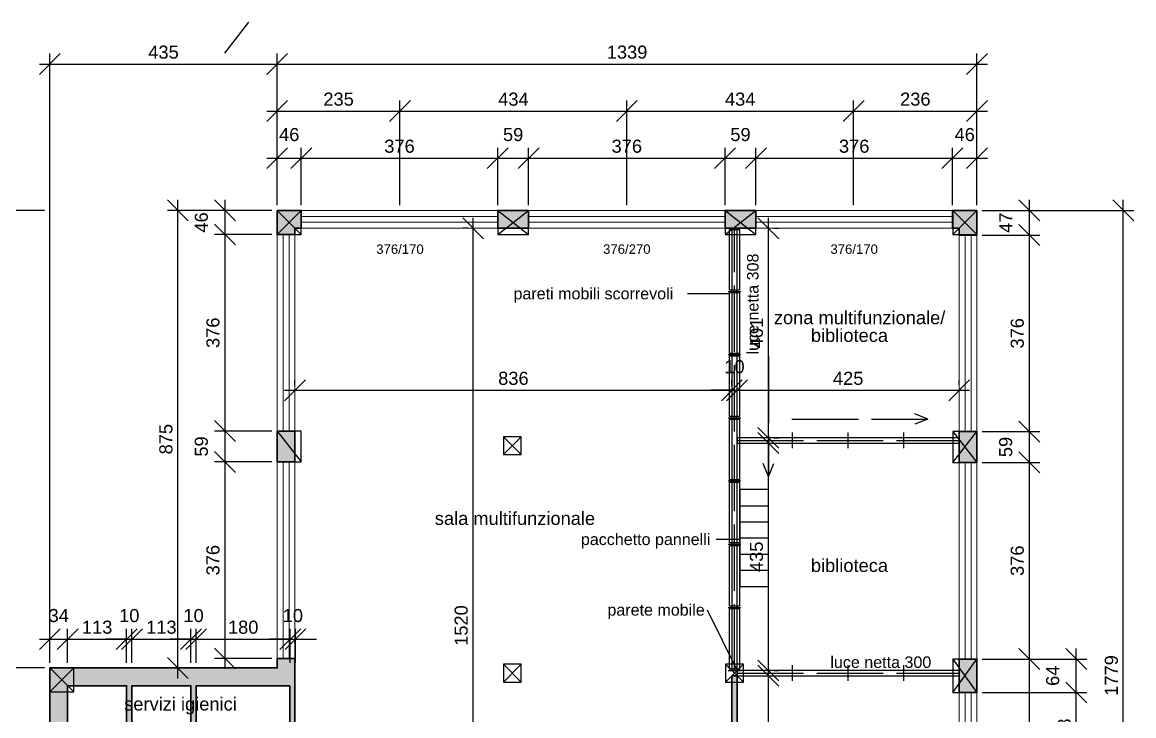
# Model space of a CAD drawing. Header units: millimetres. Extents: x 23 to 299, y 5 to 130.
# Drawn here: x 88.11 to 109.37, y 110.17 to 123.43 of the extents above; entities that cross this region are included whole.
import ezdxf
from ezdxf.enums import TextEntityAlignment as Align

# ---------------------------------------------------------------- set-up
doc = ezdxf.new("R2010")
doc.units = ezdxf.units.MM
doc.linetypes.add('DASHED', pattern=[1.524, 1.27, -0.254])
doc.layers.get('0').update_dxf_attribs({"lineweight": 25})
for name, color, linetype, lineweight in [('MURI', 8, 'Continuous', 35), ('PARETI_MOBILI', 6, 'Continuous', 25), ('PILASTRI', 7, 'Continuous', 25), ('QUOTE', 5, 'Continuous', 13), ('SERRAMENTI', 4, 'Continuous', 18), ('TESTI', 7, 'Continuous', 18)]:
    doc.layers.add(name, color=color, linetype=linetype, lineweight=lineweight)
doc.styles.add('ARIAL', font='arial.ttf')
doc.dimstyles.new('Q100', dxfattribs={"dimscale": 100, "dimtxt": 0.0025, "dimasz": 2.5, "dimexe": 0.002, "dimexo": 0.001, "dimgap": 0.001, "dimtad": 1, "dimlfac": 100, "dimtxsty": 'ARIAL', "dimtsz": 0.002, "dimcen": 2.5, "dimdle": 0.002, "dimclrd": 5, "dimclre": 5, "dimclrt": 5, "dimazin": 3, "dimtfac": 1, "dimtmove": 0, "dimatfit": 3, "dimarcsym": 0})

# ---------------------------------------------------------------- blocks, each defined once
blk = doc.blocks.new('*D94')
at = {"layer": 'Defpoints', "color": 0, "transparency": 16777216}
for p in [(93.445, 120.831), (92.985, 119.831), (93.445, 119.831)]:
    blk.add_point(p, dxfattribs=at)
at = {"layer": 'QUOTE', "color": 5, "lineweight": -2, "transparency": 16777216}
for p, q in [((92.785, 120.631), (93.185, 121.031)), ((92.985, 119.931), (92.985, 121.031)), ((93.245, 120.631), (93.645, 121.031)), ((93.445, 119.931), (93.445, 121.031)), ((92.785, 120.831), (93.645, 120.831))]:
    blk.add_line(p, q, dxfattribs=at)
at = {"layer": 'QUOTE', "color": 5, "transparency": 16777216, "insert": (93.215, 121.281), "char_height": 0.25, "attachment_point": 5, "style": 'ARIAL'}
blk.add_mtext('46', dxfattribs=at)
blk = doc.blocks.new('*D95')
at = {"lineweight": -2, "transparency": 16777216}
for p, q in [((93.245, 120.631), (93.645, 121.031)), ((93.445, 119.931), (93.445, 121.031)), ((97.005, 120.631), (97.405, 121.031)), ((97.205, 119.931), (97.205, 121.031)), ((93.245, 120.831), (97.405, 120.831))]:
    blk.add_line(p, q, dxfattribs=at)
at = {"layer": 'Defpoints', "color": 0, "transparency": 16777216}
for p in [(97.205, 120.831), (93.445, 119.831), (97.205, 119.831)]:
    blk.add_point(p, dxfattribs=at)
at = {"transparency": 16777216, "insert": (95.325, 121.058), "char_height": 0.25, "attachment_point": 5, "style": 'ARIAL'}
blk.add_mtext('376', dxfattribs=at)
blk = doc.blocks.new('*D96')
at = {"layer": 'Defpoints', "color": 0, "transparency": 16777216}
for p in [(97.795, 120.831), (97.205, 119.831), (97.795, 119.831)]:
    blk.add_point(p, dxfattribs=at)
at = {"layer": 'QUOTE', "color": 5, "lineweight": -2, "transparency": 16777216}
for p, q in [((97.005, 120.631), (97.405, 121.031)), ((97.205, 119.931), (97.205, 121.031)), ((97.595, 120.631), (97.995, 121.031)), ((97.795, 119.931), (97.795, 121.031)), ((97.005, 120.831), (97.995, 120.831))]:
    blk.add_line(p, q, dxfattribs=at)
at = {"layer": 'QUOTE', "color": 5, "transparency": 16777216, "insert": (97.5, 121.281), "char_height": 0.25, "attachment_point": 5, "style": 'ARIAL'}
blk.add_mtext('59', dxfattribs=at)
blk = doc.blocks.new('*D97')
at = {"lineweight": -2, "transparency": 16777216}
for p, q in [((97.595, 120.631), (97.995, 121.031)), ((97.795, 119.931), (97.795, 121.031)), ((101.355, 120.631), (101.755, 121.031)), ((101.555, 119.931), (101.555, 121.031)), ((97.595, 120.831), (101.755, 120.831))]:
    blk.add_line(p, q, dxfattribs=at)
at = {"layer": 'Defpoints', "color": 0, "transparency": 16777216}
for p in [(101.555, 120.831), (97.795, 119.831), (101.555, 119.831)]:
    blk.add_point(p, dxfattribs=at)
at = {"transparency": 16777216, "insert": (99.675, 121.058), "char_height": 0.25, "attachment_point": 5, "style": 'ARIAL'}
blk.add_mtext('376', dxfattribs=at)
blk = doc.blocks.new('*D98')
at = {"layer": 'Defpoints', "color": 0, "transparency": 16777216}
for p in [(102.145, 120.831), (101.555, 119.831), (102.145, 119.831)]:
    blk.add_point(p, dxfattribs=at)
at = {"layer": 'QUOTE', "color": 5, "lineweight": -2, "transparency": 16777216}
for p, q in [((101.355, 120.631), (101.755, 121.031)), ((101.555, 119.931), (101.555, 121.031)), ((101.945, 120.631), (102.345, 121.031)), ((102.145, 119.931), (102.145, 121.031)), ((101.355, 120.831), (102.345, 120.831))]:
    blk.add_line(p, q, dxfattribs=at)
at = {"layer": 'QUOTE', "color": 5, "transparency": 16777216, "insert": (101.85, 121.281), "char_height": 0.25, "attachment_point": 5, "style": 'ARIAL'}
blk.add_mtext('59', dxfattribs=at)
blk = doc.blocks.new('*D99')
at = {"lineweight": -2, "transparency": 16777216}
for p, q in [((101.945, 120.631), (102.345, 121.031)), ((102.145, 119.931), (102.145, 121.031)), ((105.705, 120.631), (106.105, 121.031)), ((105.905, 119.931), (105.905, 121.031)), ((101.945, 120.831), (106.105, 120.831))]:
    blk.add_line(p, q, dxfattribs=at)
at = {"layer": 'Defpoints', "color": 0, "transparency": 16777216}
for p in [(105.905, 120.831), (102.145, 119.831), (105.905, 119.831)]:
    blk.add_point(p, dxfattribs=at)
at = {"transparency": 16777216, "insert": (104.025, 121.058), "char_height": 0.25, "attachment_point": 5, "style": 'ARIAL'}
blk.add_mtext('376', dxfattribs=at)
blk = doc.blocks.new('*D100')
at = {"layer": 'Defpoints', "color": 0, "transparency": 16777216}
for p in [(106.375, 120.831), (105.905, 119.831), (106.375, 119.831)]:
    blk.add_point(p, dxfattribs=at)
at = {"layer": 'QUOTE', "color": 5, "lineweight": -2, "transparency": 16777216}
for p, q in [((105.705, 120.631), (106.105, 121.031)), ((105.905, 119.931), (105.905, 121.031)), ((106.175, 120.631), (106.575, 121.031)), ((106.375, 119.931), (106.375, 121.031)), ((105.705, 120.831), (106.575, 120.831))]:
    blk.add_line(p, q, dxfattribs=at)
at = {"layer": 'QUOTE', "color": 5, "transparency": 16777216, "insert": (106.14, 121.281), "char_height": 0.25, "attachment_point": 5, "style": 'ARIAL'}
blk.add_mtext('46', dxfattribs=at)
blk = doc.blocks.new('*D101')
at = {"lineweight": -2, "transparency": 16777216}
for p, q in [((92.785, 121.531), (93.185, 121.931)), ((92.985, 119.931), (92.985, 121.931)), ((95.135, 121.531), (95.535, 121.931)), ((95.335, 119.931), (95.335, 121.931)), ((92.785, 121.731), (95.535, 121.731))]:
    blk.add_line(p, q, dxfattribs=at)
at = {"layer": 'Defpoints', "color": 0, "transparency": 16777216}
for p in [(95.335, 121.731), (92.985, 119.831), (95.335, 119.831)]:
    blk.add_point(p, dxfattribs=at)
at = {"transparency": 16777216, "insert": (94.16, 121.958), "char_height": 0.25, "attachment_point": 5, "style": 'ARIAL'}
blk.add_mtext('235', dxfattribs=at)
blk = doc.blocks.new('*D102')
at = {"lineweight": -2, "transparency": 16777216}
for p, q in [((95.135, 121.531), (95.535, 121.931)), ((95.335, 119.931), (95.335, 121.931)), ((99.475, 121.531), (99.875, 121.931)), ((99.675, 119.931), (99.675, 121.931)), ((95.135, 121.731), (99.875, 121.731))]:
    blk.add_line(p, q, dxfattribs=at)
at = {"layer": 'Defpoints', "color": 0, "transparency": 16777216}
for p in [(99.675, 121.731), (95.335, 119.831), (99.675, 119.831)]:
    blk.add_point(p, dxfattribs=at)
at = {"transparency": 16777216, "insert": (97.505, 121.958), "char_height": 0.25, "attachment_point": 5, "style": 'ARIAL'}
blk.add_mtext('434', dxfattribs=at)
blk = doc.blocks.new('*D103')
at = {"lineweight": -2, "transparency": 16777216}
for p, q in [((99.475, 121.531), (99.875, 121.931)), ((99.675, 119.931), (99.675, 121.931)), ((103.815, 121.531), (104.215, 121.931)), ((104.015, 119.931), (104.015, 121.931)), ((99.475, 121.731), (104.215, 121.731))]:
    blk.add_line(p, q, dxfattribs=at)
at = {"layer": 'Defpoints', "color": 0, "transparency": 16777216}
for p in [(104.015, 121.731), (99.675, 119.831), (104.015, 119.831)]:
    blk.add_point(p, dxfattribs=at)
at = {"transparency": 16777216, "insert": (101.845, 121.958), "char_height": 0.25, "attachment_point": 5, "style": 'ARIAL'}
blk.add_mtext('434', dxfattribs=at)
blk = doc.blocks.new('*D104')
at = {"lineweight": -2, "transparency": 16777216}
for p, q in [((103.815, 121.531), (104.215, 121.931)), ((104.015, 119.931), (104.015, 121.931)), ((106.175, 121.531), (106.575, 121.931)), ((106.375, 119.931), (106.375, 121.931)), ((103.815, 121.731), (106.575, 121.731))]:
    blk.add_line(p, q, dxfattribs=at)
at = {"layer": 'Defpoints', "color": 0, "transparency": 16777216}
for p in [(106.375, 121.731), (104.015, 119.831), (106.375, 119.831)]:
    blk.add_point(p, dxfattribs=at)
at = {"transparency": 16777216, "insert": (105.195, 121.958), "char_height": 0.25, "attachment_point": 5, "style": 'ARIAL'}
blk.add_mtext('236', dxfattribs=at)
blk = doc.blocks.new('*D105')
at = {"lineweight": -2, "transparency": 16777216}
for p, q in [((88.435, 122.431), (88.835, 122.831)), ((88.635, 111.181), (88.635, 122.831)), ((92.785, 122.431), (93.185, 122.831)), ((92.985, 119.931), (92.985, 122.831)), ((88.435, 122.631), (93.185, 122.631))]:
    blk.add_line(p, q, dxfattribs=at)
at = {"layer": 'Defpoints', "color": 0, "transparency": 16777216}
for p in [(92.985, 122.631), (92.985, 119.831), (88.635, 111.081)]:
    blk.add_point(p, dxfattribs=at)
at = {"transparency": 16777216, "insert": (90.81, 122.858), "char_height": 0.25, "attachment_point": 5, "style": 'ARIAL'}
blk.add_mtext('435', dxfattribs=at)
blk = doc.blocks.new('*D106')
at = {"lineweight": -2, "transparency": 16777216}
for p, q in [((92.785, 122.431), (93.185, 122.831)), ((92.985, 119.931), (92.985, 122.831)), ((106.175, 122.431), (106.575, 122.831)), ((106.375, 119.931), (106.375, 122.831)), ((92.785, 122.631), (106.575, 122.631))]:
    blk.add_line(p, q, dxfattribs=at)
at = {"layer": 'Defpoints', "color": 0, "transparency": 16777216}
for p in [(106.375, 122.631), (92.985, 119.831), (106.375, 119.831)]:
    blk.add_point(p, dxfattribs=at)
at = {"transparency": 16777216, "insert": (99.68, 122.858), "char_height": 0.25, "attachment_point": 5, "style": 'ARIAL'}
blk.add_mtext('1339', dxfattribs=at)
blk = doc.blocks.new('*D107')
at = {"layer": 'Defpoints', "color": 0, "transparency": 16777216}
for p in [(106.375, 119.831), (106.375, 119.361), (107.375, 119.361)]:
    blk.add_point(p, dxfattribs=at)
at = {"layer": 'QUOTE', "color": 5, "lineweight": -2, "transparency": 16777216}
for p, q in [((107.575, 119.631), (107.175, 120.031)), ((107.375, 120.031), (107.375, 119.161)), ((106.475, 119.831), (107.575, 119.831)), ((107.575, 119.161), (107.175, 119.561)), ((106.475, 119.361), (107.575, 119.361))]:
    blk.add_line(p, q, dxfattribs=at)
at = {"layer": 'QUOTE', "color": 5, "transparency": 16777216, "insert": (106.925, 119.596), "char_height": 0.25, "attachment_point": 5, "rotation": 90, "style": 'ARIAL'}
blk.add_mtext('47', dxfattribs=at)
blk = doc.blocks.new('*D108')
at = {"lineweight": -2, "transparency": 16777216}
for p, q in [((107.575, 119.161), (107.175, 119.561)), ((107.375, 119.561), (107.375, 115.401)), ((106.475, 119.361), (107.575, 119.361)), ((107.575, 115.401), (107.175, 115.801)), ((106.475, 115.601), (107.575, 115.601))]:
    blk.add_line(p, q, dxfattribs=at)
at = {"layer": 'Defpoints', "color": 0, "transparency": 16777216}
for p in [(106.375, 119.361), (106.375, 115.601), (107.375, 115.601)]:
    blk.add_point(p, dxfattribs=at)
at = {"transparency": 16777216, "insert": (107.147, 117.481), "char_height": 0.25, "attachment_point": 5, "rotation": 90, "style": 'ARIAL'}
blk.add_mtext('376', dxfattribs=at)
blk = doc.blocks.new('*D109')
at = {"layer": 'Defpoints', "color": 0, "transparency": 16777216}
for p in [(106.375, 115.601), (106.375, 115.011), (107.375, 115.011)]:
    blk.add_point(p, dxfattribs=at)
at = {"layer": 'QUOTE', "color": 5, "lineweight": -2, "transparency": 16777216}
for p, q in [((107.575, 115.401), (107.175, 115.801)), ((107.375, 115.801), (107.375, 114.811)), ((106.475, 115.601), (107.575, 115.601)), ((107.575, 114.811), (107.175, 115.211)), ((106.475, 115.011), (107.575, 115.011))]:
    blk.add_line(p, q, dxfattribs=at)
at = {"layer": 'QUOTE', "color": 5, "transparency": 16777216, "insert": (106.925, 115.306), "char_height": 0.25, "attachment_point": 5, "rotation": 90, "style": 'ARIAL'}
blk.add_mtext('59', dxfattribs=at)
blk = doc.blocks.new('*D110')
at = {"lineweight": -2, "transparency": 16777216}
for p, q in [((107.575, 114.811), (107.175, 115.211)), ((107.375, 115.211), (107.375, 111.051)), ((106.475, 115.011), (107.575, 115.011)), ((107.575, 111.051), (107.175, 111.451)), ((106.475, 111.251), (107.575, 111.251))]:
    blk.add_line(p, q, dxfattribs=at)
at = {"layer": 'Defpoints', "color": 0, "transparency": 16777216}
for p in [(106.375, 115.011), (106.375, 111.251), (107.375, 111.251)]:
    blk.add_point(p, dxfattribs=at)
at = {"transparency": 16777216, "insert": (107.147, 113.131), "char_height": 0.25, "attachment_point": 5, "rotation": 90, "style": 'ARIAL'}
blk.add_mtext('376', dxfattribs=at)
blk = doc.blocks.new('*D111')
at = {"lineweight": -2, "transparency": 16777216}
for p, q in [((107.575, 111.051), (107.175, 111.451)), ((107.375, 111.451), (107.375, 101.841)), ((106.475, 111.251), (107.575, 111.251)), ((107.575, 101.841), (107.175, 102.241)), ((106.475, 102.041), (107.575, 102.041))]:
    blk.add_line(p, q, dxfattribs=at)
at = {"layer": 'Defpoints', "color": 0, "transparency": 16777216}
for p in [(106.375, 111.251), (106.375, 102.041), (107.375, 102.041)]:
    blk.add_point(p, dxfattribs=at)
at = {"transparency": 16777216, "insert": (107.147, 106.646), "char_height": 0.25, "attachment_point": 5, "rotation": 90, "style": 'ARIAL'}
blk.add_mtext('921', dxfattribs=at)
blk = doc.blocks.new('*D118')
at = {"lineweight": -2, "transparency": 16777216}
for p, q in [((108.475, 110.411), (108.075, 110.811)), ((108.275, 108.831), (108.275, 110.811)), ((106.475, 110.611), (108.475, 110.611)), ((108.475, 108.831), (108.075, 109.231)), ((106.475, 109.031), (108.475, 109.031))]:
    blk.add_line(p, q, dxfattribs=at)
at = {"layer": 'Defpoints', "color": 0, "transparency": 16777216}
for p in [(106.375, 110.611), (108.275, 110.611), (106.375, 109.031)]:
    blk.add_point(p, dxfattribs=at)
at = {"transparency": 16777216, "insert": (108.047, 109.821), "char_height": 0.25, "attachment_point": 5, "rotation": 90, "style": 'ARIAL'}
blk.add_mtext('158', dxfattribs=at)
blk = doc.blocks.new('*D119')
at = {"layer": 'Defpoints', "color": 0, "transparency": 16777216}
for p in [(106.375, 111.251), (108.275, 111.251), (106.375, 110.611)]:
    blk.add_point(p, dxfattribs=at)
at = {"layer": 'QUOTE', "color": 5, "lineweight": -2, "transparency": 16777216}
for p, q in [((108.475, 111.051), (108.075, 111.451)), ((108.275, 110.411), (108.275, 111.451)), ((106.475, 111.251), (108.475, 111.251)), ((108.475, 110.411), (108.075, 110.811)), ((106.475, 110.611), (108.475, 110.611))]:
    blk.add_line(p, q, dxfattribs=at)
at = {"layer": 'QUOTE', "color": 5, "transparency": 16777216, "insert": (107.825, 110.931), "char_height": 0.25, "attachment_point": 5, "rotation": 90, "style": 'ARIAL'}
blk.add_mtext('64', dxfattribs=at)
blk = doc.blocks.new('*D120')
at = {"lineweight": -2, "transparency": 16777216}
for p, q in [((109.375, 119.631), (108.975, 120.031)), ((109.175, 101.841), (109.175, 120.031)), ((106.475, 119.831), (109.375, 119.831)), ((109.375, 101.841), (108.975, 102.241)), ((106.475, 102.041), (109.375, 102.041))]:
    blk.add_line(p, q, dxfattribs=at)
at = {"layer": 'Defpoints', "color": 0, "transparency": 16777216}
for p in [(106.375, 119.831), (109.175, 119.831), (106.375, 102.041)]:
    blk.add_point(p, dxfattribs=at)
at = {"transparency": 16777216, "insert": (108.947, 110.936), "char_height": 0.25, "attachment_point": 5, "rotation": 90, "style": 'ARIAL'}
blk.add_mtext('1779', dxfattribs=at)
blk = doc.blocks.new('*D146')
at = {"lineweight": -2, "transparency": 16777216}
for p, q in [((87.835, 110.881), (87.435, 111.281)), ((87.635, 108.911), (87.635, 111.281)), ((88.535, 111.081), (87.435, 111.081)), ((87.835, 108.911), (87.435, 109.311)), ((88.535, 109.111), (87.435, 109.111))]:
    blk.add_line(p, q, dxfattribs=at)
at = {"layer": 'Defpoints', "color": 0, "transparency": 16777216}
for p in [(87.635, 111.081), (88.635, 111.081), (88.635, 109.111)]:
    blk.add_point(p, dxfattribs=at)
at = {"transparency": 16777216, "insert": (87.407, 110.096), "char_height": 0.25, "attachment_point": 5, "rotation": 90, "style": 'ARIAL'}
blk.add_mtext('197', dxfattribs=at)
blk = doc.blocks.new('*D147')
at = {"layer": 'Defpoints', "color": 0, "transparency": 16777216}
for p in [(92.985, 119.831), (91.985, 119.371), (92.985, 119.371)]:
    blk.add_point(p, dxfattribs=at)
at = {"layer": 'QUOTE', "color": 5, "lineweight": -2, "transparency": 16777216}
for p, q in [((92.185, 119.631), (91.785, 120.031)), ((91.985, 120.031), (91.985, 119.171)), ((92.885, 119.831), (91.785, 119.831)), ((92.185, 119.171), (91.785, 119.571)), ((92.885, 119.371), (91.785, 119.371))]:
    blk.add_line(p, q, dxfattribs=at)
at = {"layer": 'QUOTE', "color": 5, "transparency": 16777216, "insert": (91.535, 119.601), "char_height": 0.25, "attachment_point": 5, "rotation": 90, "style": 'ARIAL'}
blk.add_mtext('46', dxfattribs=at)
blk = doc.blocks.new('*D148')
at = {"lineweight": -2, "transparency": 16777216}
for p, q in [((92.185, 119.171), (91.785, 119.571)), ((91.985, 119.571), (91.985, 115.411)), ((92.885, 119.371), (91.785, 119.371)), ((92.185, 115.411), (91.785, 115.811)), ((92.885, 115.611), (91.785, 115.611))]:
    blk.add_line(p, q, dxfattribs=at)
at = {"layer": 'Defpoints', "color": 0, "transparency": 16777216}
for p in [(92.985, 119.371), (91.985, 115.611), (92.985, 115.611)]:
    blk.add_point(p, dxfattribs=at)
at = {"transparency": 16777216, "insert": (91.757, 117.491), "char_height": 0.25, "attachment_point": 5, "rotation": 90, "style": 'ARIAL'}
blk.add_mtext('376', dxfattribs=at)
blk = doc.blocks.new('*D149')
at = {"layer": 'Defpoints', "color": 0, "transparency": 16777216}
for p in [(92.985, 115.611), (91.985, 115.021), (92.985, 115.021)]:
    blk.add_point(p, dxfattribs=at)
at = {"layer": 'QUOTE', "color": 5, "lineweight": -2, "transparency": 16777216}
for p, q in [((92.185, 115.411), (91.785, 115.811)), ((91.985, 115.811), (91.985, 114.821)), ((92.885, 115.611), (91.785, 115.611)), ((92.185, 114.821), (91.785, 115.221)), ((92.885, 115.021), (91.785, 115.021))]:
    blk.add_line(p, q, dxfattribs=at)
at = {"layer": 'QUOTE', "color": 5, "transparency": 16777216, "insert": (91.535, 115.316), "char_height": 0.25, "attachment_point": 5, "rotation": 90, "style": 'ARIAL'}
blk.add_mtext('59', dxfattribs=at)
blk = doc.blocks.new('*D150')
at = {"lineweight": -2, "transparency": 16777216}
for p, q in [((92.185, 114.821), (91.785, 115.221)), ((91.985, 115.221), (91.985, 111.061)), ((92.885, 115.021), (91.785, 115.021)), ((92.185, 111.061), (91.785, 111.461)), ((92.885, 111.261), (91.785, 111.261))]:
    blk.add_line(p, q, dxfattribs=at)
at = {"layer": 'Defpoints', "color": 0, "transparency": 16777216}
for p in [(92.985, 115.021), (91.985, 111.261), (92.985, 111.261)]:
    blk.add_point(p, dxfattribs=at)
at = {"transparency": 16777216, "insert": (91.757, 113.141), "char_height": 0.25, "attachment_point": 5, "rotation": 90, "style": 'ARIAL'}
blk.add_mtext('376', dxfattribs=at)
blk = doc.blocks.new('*D151')
at = {"lineweight": -2, "transparency": 16777216}
for p, q in [((86.935, 110.881), (86.535, 111.281)), ((86.735, 101.841), (86.735, 111.281)), ((88.535, 111.081), (86.535, 111.081)), ((86.935, 101.841), (86.535, 102.241)), ((88.535, 102.041), (86.535, 102.041))]:
    blk.add_line(p, q, dxfattribs=at)
at = {"layer": 'Defpoints', "color": 0, "transparency": 16777216}
for p in [(86.735, 111.081), (88.635, 111.081), (88.635, 102.041)]:
    blk.add_point(p, dxfattribs=at)
at = {"transparency": 16777216, "insert": (86.507, 106.561), "char_height": 0.25, "attachment_point": 5, "rotation": 90, "style": 'ARIAL'}
blk.add_mtext('904', dxfattribs=at)
blk = doc.blocks.new('*D152')
at = {"lineweight": -2, "transparency": 16777216}
for p, q in [((91.285, 119.631), (90.885, 120.031)), ((91.085, 110.881), (91.085, 120.031)), ((92.885, 119.831), (90.885, 119.831)), ((91.285, 110.881), (90.885, 111.281)), ((92.885, 111.081), (90.885, 111.081))]:
    blk.add_line(p, q, dxfattribs=at)
at = {"layer": 'Defpoints', "color": 0, "transparency": 16777216}
for p in [(91.085, 119.831), (92.985, 119.831), (92.985, 111.081)]:
    blk.add_point(p, dxfattribs=at)
at = {"transparency": 16777216, "insert": (90.857, 115.456), "char_height": 0.25, "attachment_point": 5, "rotation": 90, "style": 'ARIAL'}
blk.add_mtext('875', dxfattribs=at)
blk = doc.blocks.new('*D153')
at = {"lineweight": -2, "transparency": 16777216}
for p, q in [((86.035, 119.631), (85.635, 120.031)), ((85.835, 101.841), (85.835, 120.031)), ((88.535, 119.831), (85.635, 119.831)), ((86.035, 101.841), (85.635, 102.241)), ((88.535, 102.041), (85.635, 102.041))]:
    blk.add_line(p, q, dxfattribs=at)
at = {"layer": 'Defpoints', "color": 0, "transparency": 16777216}
for p in [(85.835, 119.831), (88.635, 119.831), (88.635, 102.041)]:
    blk.add_point(p, dxfattribs=at)
at = {"transparency": 16777216, "insert": (85.607, 110.936), "char_height": 0.25, "attachment_point": 5, "rotation": 90, "style": 'ARIAL'}
blk.add_mtext('1779', dxfattribs=at)
blk = doc.blocks.new('*D154')
at = {"layer": 'Defpoints', "color": 0, "transparency": 16777216}
for p in [(88.975, 111.631), (88.635, 111.081), (88.975, 111.081)]:
    blk.add_point(p, dxfattribs=at)
at = {"layer": 'QUOTE', "color": 5, "lineweight": -2, "transparency": 16777216}
for p, q in [((88.435, 111.431), (88.835, 111.831)), ((88.635, 111.181), (88.635, 111.831)), ((88.775, 111.431), (89.175, 111.831)), ((88.975, 111.181), (88.975, 111.831)), ((88.435, 111.631), (89.175, 111.631))]:
    blk.add_line(p, q, dxfattribs=at)
at = {"layer": 'QUOTE', "color": 5, "transparency": 16777216, "insert": (88.805, 112.081), "char_height": 0.25, "attachment_point": 5, "style": 'ARIAL'}
blk.add_mtext('34', dxfattribs=at)
blk = doc.blocks.new('*D155')
at = {"lineweight": -2, "transparency": 16777216}
for p, q in [((88.775, 111.431), (89.175, 111.831)), ((88.975, 111.181), (88.975, 111.831)), ((89.905, 111.431), (90.305, 111.831)), ((90.105, 111.181), (90.105, 111.831)), ((88.775, 111.631), (90.305, 111.631))]:
    blk.add_line(p, q, dxfattribs=at)
at = {"layer": 'Defpoints', "color": 0, "transparency": 16777216}
for p in [(90.105, 111.631), (88.975, 111.081), (90.105, 111.081)]:
    blk.add_point(p, dxfattribs=at)
at = {"transparency": 16777216, "insert": (89.54, 111.858), "char_height": 0.25, "attachment_point": 5, "style": 'ARIAL'}
blk.add_mtext('113', dxfattribs=at)
blk = doc.blocks.new('*D156')
at = {"layer": 'Defpoints', "color": 0, "transparency": 16777216}
for p in [(90.205, 111.631), (90.105, 111.081), (90.205, 111.081)]:
    blk.add_point(p, dxfattribs=at)
at = {"layer": 'QUOTE', "color": 5, "lineweight": -2, "transparency": 16777216}
for p, q in [((89.905, 111.431), (90.305, 111.831)), ((90.005, 111.431), (90.405, 111.831)), ((90.105, 111.181), (90.105, 111.831)), ((90.205, 111.181), (90.205, 111.831)), ((90.105, 111.631), (89.705, 111.631)), ((90.105, 111.631), (90.205, 111.631)), ((90.205, 111.631), (90.605, 111.631))]:
    blk.add_line(p, q, dxfattribs=at)
at = {"layer": 'QUOTE', "color": 5, "transparency": 16777216, "insert": (90.155, 112.081), "char_height": 0.25, "attachment_point": 5, "style": 'ARIAL'}
blk.add_mtext('10', dxfattribs=at)
blk = doc.blocks.new('*D157')
at = {"lineweight": -2, "transparency": 16777216}
for p, q in [((90.005, 111.431), (90.405, 111.831)), ((90.205, 111.181), (90.205, 111.831)), ((91.135, 111.431), (91.535, 111.831)), ((91.335, 111.181), (91.335, 111.831)), ((90.005, 111.631), (91.535, 111.631))]:
    blk.add_line(p, q, dxfattribs=at)
at = {"layer": 'Defpoints', "color": 0, "transparency": 16777216}
for p in [(91.335, 111.631), (90.205, 111.081), (91.335, 111.081)]:
    blk.add_point(p, dxfattribs=at)
at = {"transparency": 16777216, "insert": (90.77, 111.858), "char_height": 0.25, "attachment_point": 5, "style": 'ARIAL'}
blk.add_mtext('113', dxfattribs=at)
blk = doc.blocks.new('*D158')
at = {"layer": 'Defpoints', "color": 0, "transparency": 16777216}
for p in [(91.435, 111.631), (91.335, 111.081), (91.435, 111.081)]:
    blk.add_point(p, dxfattribs=at)
at = {"layer": 'QUOTE', "color": 5, "lineweight": -2, "transparency": 16777216}
for p, q in [((91.135, 111.431), (91.535, 111.831)), ((91.235, 111.431), (91.635, 111.831)), ((91.335, 111.181), (91.335, 111.831)), ((91.435, 111.181), (91.435, 111.831)), ((91.335, 111.631), (90.935, 111.631)), ((91.335, 111.631), (91.435, 111.631)), ((91.435, 111.631), (91.835, 111.631))]:
    blk.add_line(p, q, dxfattribs=at)
at = {"layer": 'QUOTE', "color": 5, "transparency": 16777216, "insert": (91.385, 112.081), "char_height": 0.25, "attachment_point": 5, "style": 'ARIAL'}
blk.add_mtext('10', dxfattribs=at)
blk = doc.blocks.new('*D81')
at = {"lineweight": -2, "transparency": 16777216}
for p, q in [((91.235, 111.431), (91.635, 111.831)), ((91.435, 111.181), (91.435, 111.831)), ((93.035, 111.431), (93.435, 111.831)), ((93.235, 111.181), (93.235, 111.831)), ((91.235, 111.631), (93.435, 111.631))]:
    blk.add_line(p, q, dxfattribs=at)
at = {"layer": 'Defpoints', "color": 0, "transparency": 16777216}
for p in [(93.235, 111.631), (91.435, 111.081), (93.235, 111.081)]:
    blk.add_point(p, dxfattribs=at)
at = {"transparency": 16777216, "insert": (92.335, 111.858), "char_height": 0.25, "attachment_point": 5, "style": 'ARIAL'}
blk.add_mtext('180', dxfattribs=at)
blk = doc.blocks.new('*D82')
at = {"layer": 'Defpoints', "color": 0, "transparency": 16777216}
for p in [(93.335, 111.631), (93.235, 111.081), (93.335, 111.081)]:
    blk.add_point(p, dxfattribs=at)
at = {"layer": 'QUOTE', "color": 5, "lineweight": -2, "transparency": 16777216}
for p, q in [((93.035, 111.431), (93.435, 111.831)), ((93.135, 111.431), (93.535, 111.831)), ((93.235, 111.181), (93.235, 111.831)), ((93.335, 111.181), (93.335, 111.831)), ((93.235, 111.631), (92.835, 111.631)), ((93.235, 111.631), (93.335, 111.631)), ((93.335, 111.631), (93.735, 111.631))]:
    blk.add_line(p, q, dxfattribs=at)
at = {"layer": 'QUOTE', "color": 5, "transparency": 16777216, "insert": (93.285, 112.081), "char_height": 0.25, "attachment_point": 5, "style": 'ARIAL'}
blk.add_mtext('10', dxfattribs=at)
blk = doc.blocks.new('*D83')
at = {"lineweight": -2, "transparency": 16777216}
for p, q in [((93.125, 116.191), (93.525, 116.591)), ((93.325, 116.491), (93.325, 116.591)), ((101.485, 116.191), (101.885, 116.591)), ((101.685, 116.491), (101.685, 116.591)), ((93.125, 116.391), (101.885, 116.391))]:
    blk.add_line(p, q, dxfattribs=at)
at = {"layer": 'Defpoints', "color": 0, "transparency": 16777216}
for p in [(93.325, 116.391), (101.685, 116.391), (101.685, 116.391)]:
    blk.add_point(p, dxfattribs=at)
at = {"transparency": 16777216, "insert": (97.505, 116.618), "char_height": 0.25, "attachment_point": 5, "style": 'ARIAL'}
blk.add_mtext('836', dxfattribs=at)
blk = doc.blocks.new('*D84')
at = {"layer": 'Defpoints', "color": 0, "transparency": 16777216}
for p in [(101.685, 116.391), (101.785, 116.391), (101.785, 116.391)]:
    blk.add_point(p, dxfattribs=at)
at = {"layer": 'QUOTE', "color": 5, "lineweight": -2, "transparency": 16777216}
for p, q in [((101.485, 116.191), (101.885, 116.591)), ((101.585, 116.191), (101.985, 116.591)), ((101.685, 116.491), (101.685, 116.591)), ((101.785, 116.491), (101.785, 116.591)), ((101.685, 116.391), (101.285, 116.391)), ((101.685, 116.391), (101.785, 116.391)), ((101.785, 116.391), (102.185, 116.391))]:
    blk.add_line(p, q, dxfattribs=at)
at = {"layer": 'QUOTE', "color": 5, "transparency": 16777216, "insert": (101.735, 116.841), "char_height": 0.25, "attachment_point": 5, "style": 'ARIAL'}
blk.add_mtext('10', dxfattribs=at)
blk = doc.blocks.new('*D85')
at = {"lineweight": -2, "transparency": 16777216}
for p, q in [((101.585, 116.191), (101.985, 116.591)), ((101.785, 116.491), (101.785, 116.591)), ((105.835, 116.191), (106.235, 116.591)), ((106.035, 116.491), (106.035, 116.591)), ((101.585, 116.391), (106.235, 116.391))]:
    blk.add_line(p, q, dxfattribs=at)
at = {"layer": 'Defpoints', "color": 0, "transparency": 16777216}
for p in [(101.785, 116.391), (106.035, 116.391), (106.035, 116.391)]:
    blk.add_point(p, dxfattribs=at)
at = {"transparency": 16777216, "insert": (103.91, 116.618), "char_height": 0.25, "attachment_point": 5, "style": 'ARIAL'}
blk.add_mtext('425', dxfattribs=at)
blk = doc.blocks.new('*D86')
at = {"lineweight": -2, "transparency": 16777216}
for p, q in [((96.935, 119.291), (96.535, 119.691)), ((96.735, 104.091), (96.735, 119.691)), ((96.635, 119.491), (96.535, 119.491)), ((96.935, 104.091), (96.535, 104.491)), ((96.635, 104.291), (96.535, 104.291))]:
    blk.add_line(p, q, dxfattribs=at)
at = {"layer": 'Defpoints', "color": 0, "transparency": 16777216}
for p in [(96.735, 119.491), (96.735, 119.491), (96.735, 104.291)]:
    blk.add_point(p, dxfattribs=at)
at = {"transparency": 16777216, "insert": (96.507, 111.891), "char_height": 0.25, "attachment_point": 5, "rotation": 90, "style": 'ARIAL'}
blk.add_mtext('1520', dxfattribs=at)
blk = doc.blocks.new('*D87')
at = {"lineweight": -2, "transparency": 16777216}
for p, q in [((102.585, 119.291), (102.185, 119.691)), ((102.385, 115.281), (102.385, 119.691)), ((102.485, 119.491), (102.585, 119.491)), ((102.585, 115.281), (102.185, 115.681)), ((102.485, 115.481), (102.585, 115.481))]:
    blk.add_line(p, q, dxfattribs=at)
at = {"layer": 'Defpoints', "color": 0, "transparency": 16777216}
for p in [(102.385, 119.491), (102.385, 119.491), (102.385, 115.481)]:
    blk.add_point(p, dxfattribs=at)
at = {"transparency": 16777216, "insert": (102.157, 117.486), "char_height": 0.25, "attachment_point": 5, "rotation": 90, "style": 'ARIAL'}
blk.add_mtext('401', dxfattribs=at)
blk = doc.blocks.new('*D88')
at = {"lineweight": -2, "transparency": 16777216}
for p, q in [((102.585, 115.181), (102.185, 115.581)), ((102.385, 110.831), (102.385, 115.581)), ((102.485, 115.381), (102.585, 115.381)), ((102.585, 110.831), (102.185, 111.231)), ((102.485, 111.031), (102.585, 111.031))]:
    blk.add_line(p, q, dxfattribs=at)
at = {"layer": 'Defpoints', "color": 0, "transparency": 16777216}
for p in [(102.385, 115.381), (102.385, 115.381), (102.385, 111.031)]:
    blk.add_point(p, dxfattribs=at)
at = {"transparency": 16777216, "insert": (102.157, 113.206), "char_height": 0.25, "attachment_point": 5, "rotation": 90, "style": 'ARIAL'}
blk.add_mtext('435', dxfattribs=at)
blk = doc.blocks.new('*D89')
at = {"lineweight": -2, "transparency": 16777216}
for p, q in [((102.585, 110.731), (102.185, 111.131)), ((102.385, 108.381), (102.385, 111.131)), ((102.485, 110.931), (102.585, 110.931)), ((102.585, 108.381), (102.185, 108.781)), ((102.485, 108.581), (102.585, 108.581))]:
    blk.add_line(p, q, dxfattribs=at)
at = {"layer": 'Defpoints', "color": 0, "transparency": 16777216}
for p in [(102.385, 110.931), (102.385, 110.931), (102.385, 108.581)]:
    blk.add_point(p, dxfattribs=at)
at = {"transparency": 16777216, "insert": (102.157, 109.756), "char_height": 0.25, "attachment_point": 5, "rotation": 90, "style": 'ARIAL'}
blk.add_mtext('235', dxfattribs=at)

msp = doc.modelspace()

# ---------------------------------------------------------------- hatches: boundary and pattern name
at = {"layer": 'MURI'}
h = msp.add_hatch(color=8, dxfattribs=at)
h.dxf.hatch_style = 1
h.paths.add_polyline_path([(92.98495, 119.83072), (93.44495, 119.83072), (93.44495, 119.49072), (93.32495, 119.49072), (93.32495, 119.37072), (92.98495, 119.37072)])
h = msp.add_hatch(color=8, dxfattribs=at)
h.dxf.hatch_style = 1
h.paths.add_polyline_path([(97.79495, 119.83072), (97.79495, 119.49072), (97.20495, 119.49072), (97.20495, 119.83072)])
h = msp.add_hatch(color=8, dxfattribs=at)
h.dxf.hatch_style = 1
h.paths.add_polyline_path([(102.14495, 119.83072), (102.14495, 119.49072), (101.55495, 119.49072), (101.55495, 119.83072)])
h = msp.add_hatch(color=8, dxfattribs=at)
h.dxf.hatch_style = 1
h.paths.add_polyline_path([(106.37495, 119.83072), (106.37495, 119.36072), (106.03495, 119.36072), (106.03495, 119.49072), (105.90495, 119.49072), (105.90495, 119.83072)])
h = msp.add_hatch(color=8, dxfattribs=at)
h.dxf.hatch_style = 1
h.paths.add_polyline_path([(92.98495, 115.61072), (93.32495, 115.61072), (93.32495, 115.02072), (92.98495, 115.02072)])
h = msp.add_hatch(color=8, dxfattribs=at)
h.dxf.hatch_style = 1
h.paths.add_polyline_path([(106.37495, 115.01072), (106.03495, 115.01072), (106.03495, 115.60072), (106.37495, 115.60072)])
h = msp.add_hatch(color=8, dxfattribs=at)
h.dxf.hatch_style = 1
h.paths.add_polyline_path([(92.98495, 111.08072), (92.98495, 111.26072), (93.32495, 111.26072), (93.32495, 110.74072), (93.32495, 110.74072), (93.32495, 108.92072), (93.32495, 108.89072), (93.22495, 108.89072), (93.22495, 108.82072), (93.08495, 108.82072), (93.08495, 108.92072), (93.22495, 108.92072), (93.22495, 110.74072), (91.43495, 110.74072), (91.43495, 109.34072), (91.43495, 109.09072), (91.43495, 108.92072), (92.18495, 108.92072), (92.18495, 108.82072), (91.43495, 108.82072), (91.33495, 108.82072), (91.33495, 109.09072), (91.10495, 109.09072), (91.10495, 109.34072), (91.33495, 109.34072), (91.33495, 110.74072), (90.20495, 110.74072), (90.20495, 109.34072), (90.30495, 109.34072), (90.30495, 109.09072), (90.20495, 109.09072), (90.10495, 109.09072), (89.88495, 109.09072), (89.88495, 109.34072), (90.10495, 109.34072), (90.10495, 110.74072), (88.97495, 110.74072), (88.97495, 109.34072), (89.08495, 109.34072), (89.08495, 109.09072), (88.97495, 109.09072), (88.97495, 107.53072), (93.22495, 107.53072), (93.22495, 107.99072), (93.32495, 107.99072), (93.32495, 107.53072), (93.32495, 107.28072), (93.32495, 106.64072), (93.22495, 106.64072), (93.22495, 107.28072), (88.97495, 107.28072), (88.97495, 104.28072), (89.09495, 104.28072), (89.09495, 103.94072), (88.63495, 103.94072), (88.63495, 107.49072), (88.97495, 107.49072), (88.97495, 109.19072), (88.63495, 109.19072), (88.63495, 111.08072)])
h = msp.add_hatch(color=8, dxfattribs=at)
h.dxf.hatch_style = 1
h.paths.add_polyline_path([(106.37495, 110.61072), (106.03495, 110.61072), (106.03495, 111.25072), (106.37495, 111.25072)])
h = msp.add_hatch(color=8, dxfattribs=at)
h.dxf.hatch_style = 1
h.paths.add_polyline_path([(106.37495, 108.39072), (106.03495, 108.39072), (106.03495, 108.48072), (101.78495, 108.48072), (101.78495, 106.43072), (104.23495, 106.43072), (104.23495, 106.33072), (101.78495, 106.33072), (101.68495, 106.33072), (101.68495, 106.43072), (101.68495, 110.93072), (101.78495, 110.93072), (101.78495, 108.58072), (106.03495, 108.58072), (106.03495, 109.03072), (106.37495, 109.03072)])

# ---------------------------------------------------------------- linework, layer by layer
at = {"layer": 'MURI', "color": 7}
for points in [[(92.98495, 119.83072), (93.44495, 119.83072), (93.44495, 119.49072), (93.32495, 119.49072), (93.32495, 119.37072), (92.98495, 119.37072)], [(97.79495, 119.83072), (97.79495, 119.49072), (97.20495, 119.49072), (97.20495, 119.83072)], [(102.14495, 119.83072), (102.14495, 119.49072), (101.55495, 119.49072), (101.55495, 119.83072)], [(106.37495, 119.83072), (106.37495, 119.36072), (106.03495, 119.36072), (106.03495, 119.49072), (105.90495, 119.49072), (105.90495, 119.83072)], [(92.98495, 115.61072), (93.32495, 115.61072), (93.32495, 115.02072), (92.98495, 115.02072)], [(106.37495, 115.01072), (106.03495, 115.01072), (106.03495, 115.60072), (106.37495, 115.60072)], [(106.37495, 110.61072), (106.03495, 110.61072), (106.03495, 111.25072), (106.37495, 111.25072)], [(106.37495, 108.39072), (106.03495, 108.39072), (106.03495, 108.48072), (101.78495, 108.48072), (101.78495, 106.43072), (104.23495, 106.43072), (104.23495, 106.33072), (101.78495, 106.33072), (101.68495, 106.33072), (101.68495, 106.43072), (101.68495, 110.93072), (101.78495, 110.93072), (101.78495, 108.58072), (106.03495, 108.58072), (106.03495, 109.03072), (106.37495, 109.03072)]]:
    msp.add_lwpolyline(points, close=True, dxfattribs=at)
for points in [[(88.63495, 109.19072), (88.63495, 111.08072), (92.98495, 111.08072), (92.98495, 111.26072), (93.32495, 111.26072), (93.32495, 110.74072), (93.32495, 110.74072), (93.32495, 108.92072)], [(90.10495, 109.34072), (90.10495, 110.74072), (88.97495, 110.74072), (88.97495, 109.34072)], [(91.33495, 109.34072), (91.33495, 110.74072), (90.20495, 110.74072), (90.20495, 109.34072)], [(93.22495, 108.92072), (93.22495, 110.74072), (91.43495, 110.74072), (91.43495, 109.34072)]]:
    msp.add_lwpolyline(points, dxfattribs=at)
at = {"layer": 'PARETI_MOBILI', "color": 6}
for p, q in [((101.61495, 119.49072), (101.85495, 119.49072)), ((101.61495, 118.28214), (101.85495, 118.28214)), ((100.83495, 118.24072), (101.63495, 118.24072)), ((101.61495, 117.07357), (101.85495, 117.07357)), ((105.43495, 115.84072), (105.18495, 115.94072)), ((101.61495, 115.865), (101.85495, 115.865)), ((105.43495, 115.84072), (105.18495, 115.74072)), ((101.78495, 115.28072), (101.78495, 115.58072)), ((102.84745, 115.28072), (102.84745, 115.58072)), ((103.90995, 115.28072), (103.90995, 115.58072)), ((104.97245, 115.28072), (104.97245, 115.58072)), ((106.03495, 115.28072), (106.03495, 115.58072)), ((102.38495, 114.74072), (102.28495, 114.99072)), ((102.38495, 114.74072), (102.48495, 114.99072)), ((101.61495, 114.65643), (101.85495, 114.65643)), ((101.83495, 114.18222), (102.38495, 114.18222)), ((101.83495, 113.87392), (102.38495, 113.87392)), ((101.38495, 113.54072), (101.83495, 113.54072)), ((101.61495, 113.44786), (101.85495, 113.44786)), ((101.83495, 113.56562), (102.38495, 113.56562)), ((101.83495, 113.25732), (102.38495, 113.25732)), ((101.83495, 112.94902), (102.38495, 112.94902)), ((101.20995, 112.19072), (101.78495, 111.03072)), ((101.61495, 112.23929), (101.85495, 112.23929)), ((101.61495, 111.03072), (101.85495, 111.03072)), ((101.78495, 110.83072), (101.78495, 111.13072)), ((102.84745, 110.83072), (102.84745, 111.13072)), ((103.90995, 110.83072), (103.90995, 111.13072)), ((104.97245, 110.83072), (104.97245, 111.13072)), ((106.03495, 110.83072), (106.03495, 111.13072))]:
    msp.add_line(p, q, dxfattribs=at)
at = {"layer": 'PARETI_MOBILI', "color": 6, "linetype": 'DASHED'}
for p, q in [((101.73495, 111.03072), (101.73495, 119.49072)), ((102.38495, 117.04072), (102.38495, 114.74072)), ((102.83495, 115.84072), (105.43495, 115.84072)), ((101.78495, 115.43072), (106.03495, 115.43072)), ((101.78495, 110.98072), (106.03495, 110.98072))]:
    msp.add_line(p, q, dxfattribs=at)
at = {"layer": 'PARETI_MOBILI', "color": 6}
for points in [[(101.63495, 118.31214), (101.83495, 118.31214), (101.83495, 119.46072), (101.63495, 119.46072)], [(101.63495, 117.10357), (101.83495, 117.10357), (101.83495, 118.25214), (101.63495, 118.25214)], [(101.63495, 115.895), (101.83495, 115.895), (101.83495, 117.04357), (101.63495, 117.04357)], [(101.63495, 114.68643), (101.83495, 114.68643), (101.83495, 115.835), (101.63495, 115.835)], [(101.63495, 113.47786), (101.83495, 113.47786), (101.83495, 114.62643), (101.63495, 114.62643)], [(101.83495, 112.64072), (102.38495, 112.64072), (102.38495, 114.49072), (101.83495, 114.49072)], [(101.63495, 112.26929), (101.83495, 112.26929), (101.83495, 113.41786), (101.63495, 113.41786)], [(101.63495, 111.06072), (101.83495, 111.06072), (101.83495, 112.20929), (101.63495, 112.20929)]]:
    msp.add_lwpolyline(points, close=True, dxfattribs=at)
at = {"layer": 'PARETI_MOBILI', "color": 6, "linetype": 'Continuous'}
for points in [[(101.68495, 111.03072), (101.78495, 111.03072), (101.78495, 119.49072), (101.68495, 119.49072)], [(101.78495, 115.38072), (106.03495, 115.38072), (106.03495, 115.48072), (101.78495, 115.48072)], [(101.78495, 110.93072), (106.03495, 110.93072), (106.03495, 111.03072), (101.78495, 111.03072)]]:
    msp.add_lwpolyline(points, close=True, dxfattribs=at)
at = {"layer": 'PILASTRI', "color": 7}
for p, q in [((91.98495, 122.84072), (92.44495, 123.43072)), ((92.98495, 119.37072), (93.44495, 119.83072)), ((92.98495, 119.83072), (93.44495, 119.37072)), ((97.20495, 119.37072), (97.79495, 119.83072)), ((97.20495, 119.83072), (97.79495, 119.37072)), ((101.55495, 119.37072), (102.14495, 119.83072)), ((101.55495, 119.83072), (102.14495, 119.37072)), ((105.91495, 119.37072), (106.37495, 119.83072)), ((105.91495, 119.83072), (106.37495, 119.37072)), ((92.98495, 115.61072), (93.44495, 115.02072)), ((97.31495, 115.16072), (97.65495, 115.50072)), ((97.31495, 115.50072), (97.65495, 115.16072)), ((105.91495, 115.01072), (106.37495, 115.60072)), ((105.91495, 115.60072), (106.37495, 115.01072)), ((105.91495, 110.61072), (106.37495, 111.25072)), ((105.91495, 111.25072), (106.37495, 110.61072)), ((88.63495, 110.62072), (89.09495, 111.08072)), ((88.63495, 111.08072), (89.09495, 110.62072)), ((97.31495, 110.81072), (97.65495, 111.15072)), ((97.31495, 111.15072), (97.65495, 110.81072)), ((101.56495, 110.81072), (101.90495, 111.15072)), ((101.56495, 111.15072), (101.90495, 110.81072))]:
    msp.add_line(p, q, dxfattribs=at)
for points in [[(92.98495, 119.37072), (93.44495, 119.37072), (93.44495, 119.83072), (92.98495, 119.83072)], [(97.20495, 119.37072), (97.79495, 119.37072), (97.79495, 119.83072), (97.20495, 119.83072)], [(101.55495, 119.37072), (102.14495, 119.37072), (102.14495, 119.83072), (101.55495, 119.83072)], [(105.91495, 119.37072), (106.37495, 119.37072), (106.37495, 119.83072), (105.91495, 119.83072)], [(92.98495, 115.02072), (93.44495, 115.02072), (93.44495, 115.61072), (92.98495, 115.61072)], [(97.31495, 115.16072), (97.65495, 115.16072), (97.65495, 115.50072), (97.31495, 115.50072)], [(105.91495, 115.01072), (106.37495, 115.01072), (106.37495, 115.60072), (105.91495, 115.60072)], [(105.91495, 110.61072), (106.37495, 110.61072), (106.37495, 111.25072), (105.91495, 111.25072)], [(88.63495, 110.62072), (89.09495, 110.62072), (89.09495, 111.08072), (88.63495, 111.08072)], [(97.31495, 110.81072), (97.65495, 110.81072), (97.65495, 111.15072), (97.31495, 111.15072)], [(101.56495, 110.81072), (101.90495, 110.81072), (101.90495, 111.15072), (101.56495, 111.15072)]]:
    msp.add_lwpolyline(points, close=True, dxfattribs=at)
at = {"layer": 'SERRAMENTI', "color": 4}
for p, q in [((93.44495, 119.71738), (97.20495, 119.71738)), ((93.44495, 119.60405), (97.20495, 119.60405)), ((97.79495, 119.71738), (101.55495, 119.71738)), ((97.79495, 119.60405), (101.55495, 119.60405)), ((102.14495, 119.71738), (105.90495, 119.71738)), ((102.14495, 119.60405), (105.90495, 119.60405)), ((93.09828, 115.61072), (93.09828, 119.37072)), ((93.21162, 115.61072), (93.21162, 119.37072)), ((106.14828, 115.60072), (106.14828, 119.36072)), ((106.26162, 115.60072), (106.26162, 119.36072)), ((93.09828, 111.26072), (93.09828, 115.02072)), ((93.21162, 111.26072), (93.21162, 115.02072)), ((106.14828, 111.25072), (106.14828, 115.01072)), ((106.26162, 111.25072), (106.26162, 115.01072)), ((106.14828, 109.03072), (106.14828, 110.61072)), ((106.26162, 109.03072), (106.26162, 110.61072))]:
    msp.add_line(p, q, dxfattribs=at)
for points in [[(93.44495, 119.49072), (97.20495, 119.49072), (97.20495, 119.83072), (93.44495, 119.83072)], [(97.79495, 119.49072), (101.55495, 119.49072), (101.55495, 119.83072), (97.79495, 119.83072)], [(102.14495, 119.49072), (105.90495, 119.49072), (105.90495, 119.83072), (102.14495, 119.83072)], [(92.98495, 115.61072), (93.32495, 115.61072), (93.32495, 119.37072), (92.98495, 119.37072)], [(106.03495, 115.60072), (106.37495, 115.60072), (106.37495, 119.36072), (106.03495, 119.36072)], [(92.98495, 111.26072), (93.32495, 111.26072), (93.32495, 115.02072), (92.98495, 115.02072)], [(106.03495, 111.25072), (106.37495, 111.25072), (106.37495, 115.01072), (106.03495, 115.01072)], [(106.03495, 109.03072), (106.37495, 109.03072), (106.37495, 110.61072), (106.03495, 110.61072)]]:
    msp.add_lwpolyline(points, close=True, dxfattribs=at)

# ---------------------------------------------------------------- texts
at = {"layer": 'TESTI', "style": 'ARIAL'}
for s, height, p in [('376/170', 0.18, (95.33495, 119.09072)), ('376/270', 0.18, (99.67495, 119.09072)), ('376/170', 0.18, (104.02495, 119.09072)), ('pareti mobili scorrevoli', 0.22, (99.03495, 118.24072)), ('zona multifunzionale/', 0.25, (104.129, 117.78051)), ('biblioteca', 0.25, (103.93495, 117.44072)), ('sala multifunzionale', 0.25, (97.53495, 113.94072)), ('pacchetto pannelli', 0.22, (100.03495, 113.54072)), ('biblioteca', 0.25, (103.93495, 113.04072)), ('parete mobile', 0.22, (100.23495, 112.19072)), ('luce netta 300', 0.22, (104.53495, 111.19072)), ('servizi igienici', 0.25, (91.13495, 110.39072))]:
    msp.add_text(s, height=height, dxfattribs=at).set_placement(p, align=Align.MIDDLE_CENTER)
msp.add_text('luce netta 308', height=0.22, rotation=90, dxfattribs=at).set_placement((102.08495, 118.04072), align=Align.MIDDLE_CENTER)

# ---------------------------------------------------------------- dimensions: what is measured, and where the dimension line sits
at = {"layer": 'QUOTE'}
for base, p1, p2, picture, middle in [((92.98495, 122.63072), (88.63495, 111.08072), (92.98495, 119.83072), '*D105', (90.80995, 122.85844)), ((106.37495, 122.63072), (92.98495, 119.83072), (106.37495, 119.83072), '*D106', (99.67995, 122.85844)), ((95.33495, 121.73072), (92.98495, 119.83072), (95.33495, 119.83072), '*D101', (94.15995, 121.95844)), ((99.67495, 121.73072), (95.33495, 119.83072), (99.67495, 119.83072), '*D102', (97.50495, 121.95844)), ((104.01495, 121.73072), (99.67495, 119.83072), (104.01495, 119.83072), '*D103', (101.84495, 121.95844)), ((106.37495, 121.73072), (104.01495, 119.83072), (106.37495, 119.83072), '*D104', (105.19495, 121.95844)), ((97.20495, 120.83072), (93.44495, 119.83072), (97.20495, 119.83072), '*D95', (95.32495, 121.05844)), ((101.55495, 120.83072), (97.79495, 119.83072), (101.55495, 119.83072), '*D97', (99.67495, 121.05844)), ((105.90495, 120.83072), (102.14495, 119.83072), (105.90495, 119.83072), '*D99', (104.02495, 121.05844)), ((101.68495, 116.39072), (93.32495, 116.39072), (101.68495, 116.39072), '*D83', (97.50495, 116.61844)), ((106.03495, 116.39072), (101.78495, 116.39072), (106.03495, 116.39072), '*D85', (103.90995, 116.61836)), ((90.10495, 111.63072), (88.97495, 111.08072), (90.10495, 111.08072), '*D155', (89.53995, 111.85844)), ((91.33495, 111.63072), (90.20495, 111.08072), (91.33495, 111.08072), '*D157', (90.76995, 111.85844)), ((93.23495, 111.63072), (91.43495, 111.08072), (93.23495, 111.08072), '*D81', (92.33495, 111.85836))]:
    dim = msp.add_linear_dim(base=base, p1=p1, p2=p2, dimstyle='Q100', dxfattribs=at)
    dim.commit()
    dim.dimension.update_dxf_attribs({"geometry": picture, "text_midpoint": middle})
for base, p1, p2, picture, middle in [((93.44495, 120.83072), (92.98495, 119.83072), (93.44495, 119.83072), '*D94', (93.21495, 121.28072)), ((97.79495, 120.83072), (97.20495, 119.83072), (97.79495, 119.83072), '*D96', (97.49995, 121.28072)), ((102.14495, 120.83072), (101.55495, 119.83072), (102.14495, 119.83072), '*D98', (101.84995, 121.28072)), ((101.78495, 116.39072), (101.68495, 116.39072), (101.78495, 116.39072), '*D84', (101.73495, 116.84072)), ((90.20495, 111.63072), (90.10495, 111.08072), (90.20495, 111.08072), '*D156', (90.15495, 112.08072)), ((91.43495, 111.63072), (91.33495, 111.08072), (91.43495, 111.08072), '*D158', (91.38495, 112.08072))]:
    dim = msp.add_linear_dim(base=base, p1=p1, p2=p2, dimstyle='Q100', override={"dimtmove": 2}, dxfattribs=at)
    dim.commit()
    dim.dimension.update_dxf_attribs({"geometry": picture, "text_midpoint": middle, "dimtype": 160})
for base, p1, p2, text, picture, middle in [((106.37495, 120.83072), (105.90495, 119.83072), (106.37495, 119.83072), '46', '*D100', (106.13995, 121.28072)), ((88.97495, 111.63072), (88.63495, 111.08072), (88.97495, 111.08072), '34', '*D154', (88.80495, 112.08072)), ((93.33495, 111.63072), (93.23495, 111.08072), (93.33495, 111.08072), '10', '*D82', (93.28495, 112.08072))]:
    dim = msp.add_linear_dim(base=base, p1=p1, p2=p2, text=text, dimstyle='Q100', override={"dimtmove": 2}, dxfattribs=at)
    dim.commit()
    dim.dimension.update_dxf_attribs({"geometry": picture, "text_midpoint": middle, "dimtype": 160})
for base, p1, p2, picture, middle in [((85.83495, 119.83072), (88.63495, 102.04072), (88.63495, 119.83072), '*D153', (85.60731, 110.93572)), ((91.08495, 119.83072), (92.98495, 111.08072), (92.98495, 119.83072), '*D152', (90.85731, 115.45572)), ((109.17495, 119.83072), (106.37495, 102.04072), (106.37495, 119.83072), '*D120', (108.94731, 110.93572)), ((91.98495, 115.61072), (92.98495, 119.37072), (92.98495, 115.61072), '*D148', (91.75722, 117.49072)), ((96.73495, 119.49072), (96.73495, 104.29072), (96.73495, 119.49072), '*D86', (96.50731, 111.89072)), ((102.38495, 119.49072), (102.38495, 115.48072), (102.38495, 119.49072), '*D87', (102.15731, 117.48572)), ((107.37495, 115.60072), (106.37495, 119.36072), (106.37495, 115.60072), '*D108', (107.14722, 117.48072)), ((102.38495, 115.38072), (102.38495, 111.03072), (102.38495, 115.38072), '*D88', (102.15722, 113.20572)), ((91.98495, 111.26072), (92.98495, 115.02072), (92.98495, 111.26072), '*D150', (91.75722, 113.14072)), ((107.37495, 111.25072), (106.37495, 115.01072), (106.37495, 111.25072), '*D110', (107.14722, 113.13072)), ((107.37495, 102.04072), (106.37495, 111.25072), (106.37495, 102.04072), '*D111', (107.14731, 106.64572)), ((86.73495, 111.08072), (88.63495, 102.04072), (88.63495, 111.08072), '*D151', (86.50731, 106.56072)), ((87.63495, 111.08072), (88.63495, 109.11072), (88.63495, 111.08072), '*D146', (87.40731, 110.09572)), ((102.38495, 110.93072), (102.38495, 108.58072), (102.38495, 110.93072), '*D89', (102.15722, 109.75572)), ((108.27495, 110.61072), (106.37495, 109.03072), (106.37495, 110.61072), '*D118', (108.04731, 109.82072))]:
    dim = msp.add_linear_dim(base=base, p1=p1, p2=p2, angle=90, dimstyle='Q100', dxfattribs=at)
    dim.commit()
    dim.dimension.update_dxf_attribs({"geometry": picture, "text_midpoint": middle})
for base, p1, p2, text, picture, middle in [((91.98495, 119.37072), (92.98495, 119.83072), (92.98495, 119.37072), '46', '*D147', (91.53495, 119.60072)), ((107.37495, 119.36072), (106.37495, 119.83072), (106.37495, 119.36072), '47', '*D107', (106.92495, 119.59572))]:
    dim = msp.add_linear_dim(base=base, p1=p1, p2=p2, angle=90, text=text, dimstyle='Q100', override={"dimtmove": 2}, dxfattribs=at)
    dim.commit()
    dim.dimension.update_dxf_attribs({"geometry": picture, "text_midpoint": middle, "dimtype": 160})
for base, p1, p2, picture, middle in [((91.98495, 115.02072), (92.98495, 115.61072), (92.98495, 115.02072), '*D149', (91.53495, 115.31572)), ((107.37495, 115.01072), (106.37495, 115.60072), (106.37495, 115.01072), '*D109', (106.92495, 115.30572)), ((108.27495, 111.25072), (106.37495, 110.61072), (106.37495, 111.25072), '*D119', (107.82495, 110.93072))]:
    dim = msp.add_linear_dim(base=base, p1=p1, p2=p2, angle=90, dimstyle='Q100', override={"dimtmove": 2}, dxfattribs=at)
    dim.commit()
    dim.dimension.update_dxf_attribs({"geometry": picture, "text_midpoint": middle, "dimtype": 160})

doc.saveas('drawing.dxf')
